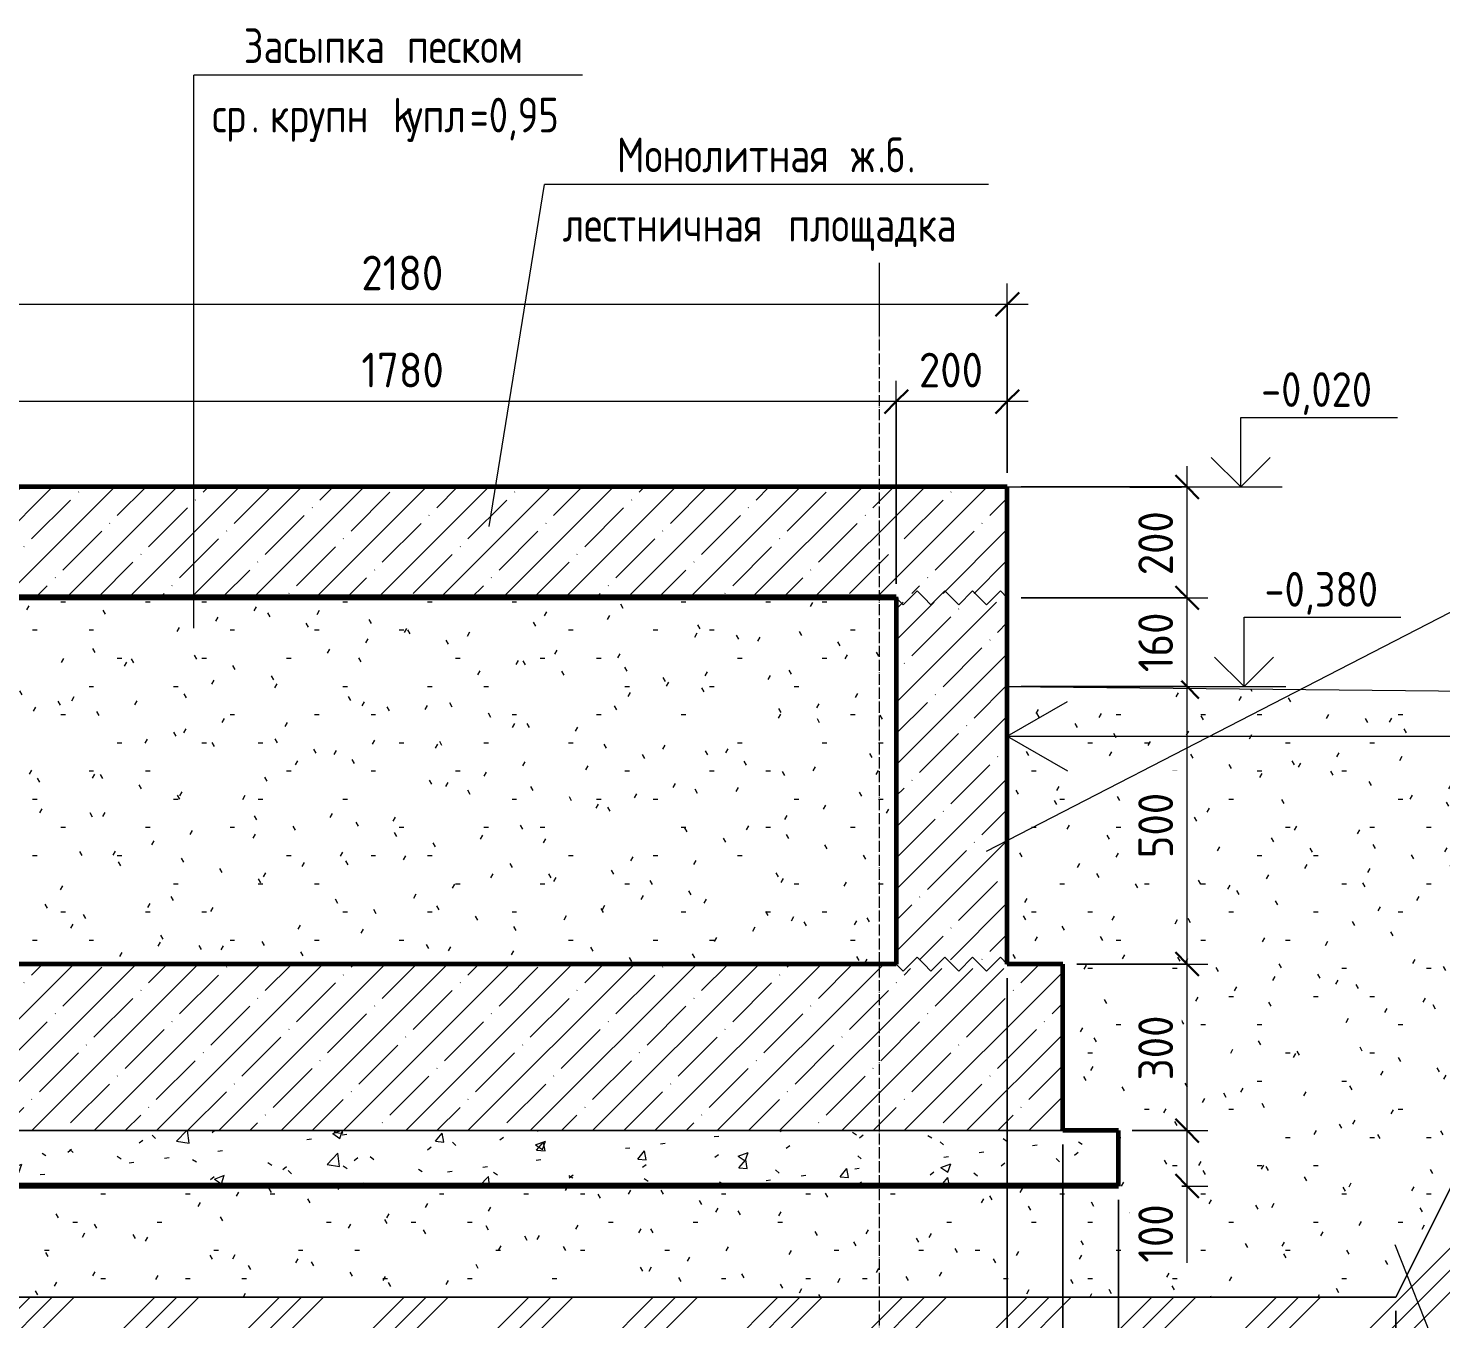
# Model space of a CAD drawing. Header units: millimetres. Extents: x -24808 to 10587, y -3433 to 75724.
# Drawn here: x 4372 to 6916, y -1519 to 806 of the extents above; entities that cross this region are included whole.
import ezdxf

# ---------------------------------------------------------------- set-up
doc = ezdxf.new("R2010")
doc.units = ezdxf.units.MM
doc.linetypes.add('01 Штриховая _4 мм_', pattern=[6, 3.5, -2.5])
doc.linetypes.add('02 Штрихпунктирная _20 мм_', pattern=[25, 20, -2.5, 0, -2.5])
for name, color, linetype, lineweight in [('AA_Dim', 7, 'Continuous', 9), ('AA_Dim-25', 7, 'Continuous', 9), ('AA_Linii', 7, 'Continuous', 9), ('AA_Oformlenie', 7, 'Continuous', 9), ('AA_Vinoska', 5, 'Continuous', 9), ('AA_Visotnaya otmetka', 7, 'Continuous', 9), ('AF_Element', 7, 'Continuous', 20), ('AF_Element_Опалубка', 7, 'Continuous', 20), ('AF_Perekritie', 7, 'Continuous', 20), ('AF_Perekritie_Гидроизоляция', 253, 'Continuous', 20), ('AF_Perekritie_Опалубка', 7, 'Continuous', 20), ('AF_Stena', 7, '01 Штриховая _4 мм_', 20), ('AF_Stena_Опалубка', 7, 'Continuous', 20), ('KR_Fundament', 7, 'Continuous', 20), ('Оси', 7, 'Continuous', 9)]:
    doc.layers.add(name, color=color, linetype=linetype, lineweight=lineweight)
doc.styles.add('GOST Common', font='GOST_Common.ttf', dxfattribs={"width": 0.85, "height": 62.5})
doc.styles.add('ISOCPEUR_2', font='isocpeur.ttf', dxfattribs={"width": 0.9, "height": 62.5})
doc.styles.add('ISOCPEUR_3', font='isocpeur.ttf', dxfattribs={"width": 0.85, "height": 62.5})
doc.dimstyles.new('01_Точн_3_знака__непрозр_', dxfattribs={"dimscale": 304.8, "dimtxt": 62.248823, "dimasz": 0.139436, "dimexe": 0.123031, "dimexo": 0.082021, "dimgap": 0.020505, "dimtad": 1, "dimdec": 3, "dimrnd": 0.001, "dimdsep": 46, "dimtxsty": 'ISOCPEUR_2', "dimblk1": 'OBLIQUE', "dimblk2": 'OBLIQUE', "dimsah": 1, "dimcen": 0.09, "dimdle": 0.123031, "dimazin": 0, "dimtfac": 1, "dimtdec": 4, "dimtix": 1, "dimtmove": 0, "dimatfit": 3, "dimfxl": 1, "dimtvp": 1, "dimtfill": 1, "dimtolj": 1, "dimtzin": 0, "dimlwd": 18, "dimlwe": 18, "dimarcsym": 2})
doc.dimstyles.new('01_Точн_3_знака__непрозр__1', dxfattribs={"dimscale": 304.8, "dimtxt": 62.248823, "dimasz": 0.139436, "dimexe": 0.123031, "dimexo": 0.082021, "dimgap": 0.020505, "dimtad": 1, "dimdec": 3, "dimrnd": 0.001, "dimdsep": 46, "dimtxsty": 'ISOCPEUR_2', "dimblk1": 'OBLIQUE', "dimblk2": 'OBLIQUE', "dimsah": 1, "dimcen": 0.09, "dimdle": 0.123031, "dimazin": 0, "dimtfac": 1, "dimtdec": 4, "dimtix": 1, "dimtmove": 1, "dimatfit": 3, "dimfxl": 1, "dimtvp": 1, "dimtfill": 1, "dimtolj": 1, "dimtzin": 0, "dimlwd": 18, "dimlwe": 18, "dimarcsym": 2})
pattern_1 = [(45, (3283.615, -1040), (-56.1266, 56.1266), []), (45, (3339.74, -1040), (-56.1266, 56.1266), [99.219, -19.844, 0.8382, -19.006])]

# ---------------------------------------------------------------- blocks, each defined once
blk = doc.blocks.new('Лестница тип 2 ед2 - Лестница тип 2 ед1-3683842-Сечение 1')
at = {"layer": 'AF_Element', "lineweight": 9}
h = blk.add_hatch(dxfattribs=at)
h.set_pattern_fill('FP_12', color=256, style=0, pattern_type=2)
h.set_pattern_definition([(0, (-75427.074, -1040), (203.2, 50.8), [8.382, -144.018, 8.382, -144.018, -812.8]), (0, (-75427.074, -1040), (203.2, 50.8), [-304.8, 8.382, -296.418, 8.382, -144.018, -355.6]), (0, (-75427.074, -1040), (203.2, 50.8), [-762, 8.382, -93.218, 8.382, -245.618]), (120, (-75350.874, -1014.6), (-145.5941, 150.5764), [8.382, -144.018, 8.382, -144.018, -812.8]), (120, (-75350.874, -1014.6), (-145.5941, 150.5764), [-304.8, 8.382, -296.418, 8.382, -144.018, -355.6]), (120, (-75350.874, -1014.6), (-145.5941, 150.5764), [-762, 8.382, -93.218, 8.382, -245.618]), (240, (-75325.474, -913), (-57.6059, -201.3764), [8.382, -144.018, 8.382, -144.018, -812.8]), (240, (-75325.474, -913), (-57.6059, -201.3764), [-304.8, 8.382, -296.418, 8.382, -144.018, -355.6]), (240, (-75325.474, -913), (-57.6059, -201.3764), [-762, 8.382, -93.218, 8.382, -245.618])])
h.paths.add_polyline_path([(-73130.8, -880), (-72775, -880), (-72775, -220), (-74555, -220), (-74555, -880)])
at = {"layer": 'AF_Element'}
for p, q in [((-72775, -220), (-74555, -220)), ((-74555, -220), (-74555, -880)), ((-72775, -880), (-72775, -220)), ((-74555, -880), (-72775, -880))]:
    blk.add_line(p, q, dxfattribs=at)
blk = doc.blocks.new('Последовательность узлов - 3мм масшт20 маскировка-904226-Сечение 1')
at = {"layer": 'AA_Oformlenie'}
for p, q in [((-72775, -220), (-72762.5, -232.5)), ((-72737.5, -207.5), (-72762.5, -232.5)), ((-72725, -220), (-72737.5, -207.5)), ((-72725, -220), (-72712.5, -232.5)), ((-72687.5, -207.5), (-72712.5, -232.5)), ((-72675, -220), (-72687.5, -207.5)), ((-72675, -220), (-72662.5, -232.5)), ((-72637.5, -207.5), (-72662.5, -232.5)), ((-72625, -220), (-72637.5, -207.5)), ((-72625, -220), (-72612.5, -232.5)), ((-72587.5, -207.5), (-72612.5, -232.5)), ((-72575, -220), (-72587.5, -207.5))]:
    blk.add_line(p, q, dxfattribs=at)
blk = doc.blocks.new('DIMBLOCK55-Сечение 1')
at = {"layer": 'AA_Dim-25', "lineweight": 18, "transparency": 16777216}
for p, q in [((5935.7, -195), (5935.7, 171.3)), ((6135.7, 5), (6135.7, 171.3)), ((6173.2, 133.8), (5935.7, 133.8)), ((5935.7, 133.8), (5935.7, -195)), ((6135.7, 133.8), (6135.7, 5))]:
    blk.add_line(p, q, dxfattribs=at)
at = {"layer": 'AA_Dim-25', "lineweight": 30, "transparency": 16777216}
for p, q in [((5935.7, 133.8), (5956.9, 155)), ((6135.7, 133.8), (6156.9, 155)), ((5935.7, 133.8), (5914.4, 112.5)), ((6135.7, 133.8), (6114.4, 112.5))]:
    blk.add_line(p, q, dxfattribs=at)
at = {"layer": 'AA_Dim-25', "color": 0, "lineweight": 18, "transparency": 16777216, "insert": (5976.4, 221.7), "char_height": 62.5, "width": 142.215, "attachment_point": 1, "line_spacing_factor": 1.149209, "style": 'ISOCPEUR_2', "bg_fill": 3, "box_fill_scale": 1.25, "bg_fill_color": 256, "bg_fill_true_color": 13158600, "bg_fill_transparency": 0}
blk.add_mtext('200', dxfattribs=at)
blk = doc.blocks.new('_Oblique')
at = {"color": 0, "linetype": 'ByBlock', "lineweight": -2}
blk.add_line((-0.5, -0.5), (0.5, 0.5), dxfattribs=at)
blk = doc.blocks.new('DIMBLOCK56-Сечение 1')
at = {"layer": 'AA_Dim-25', "lineweight": 18, "transparency": 16777216}
for p, q in [((4155.7, -195), (4155.7, 171.3)), ((5935.7, -195), (5935.7, 171.3)), ((5935.7, 133.8), (4155.7, 133.8)), ((4155.7, 133.8), (4155.7, -195)), ((5935.7, 133.8), (5935.7, -195))]:
    blk.add_line(p, q, dxfattribs=at)
at = {"layer": 'AA_Dim-25', "lineweight": 30, "transparency": 16777216}
for p, q in [((4155.7, 133.8), (4176.9, 155)), ((5935.7, 133.8), (5956.9, 155)), ((4155.7, 133.8), (4134.4, 112.5)), ((5935.7, 133.8), (5914.4, 112.5))]:
    blk.add_line(p, q, dxfattribs=at)
at = {"layer": 'AA_Dim-25', "color": 0, "lineweight": 18, "transparency": 16777216, "insert": (4972.1, 221.7), "char_height": 62.5, "width": 176.691, "attachment_point": 1, "line_spacing_factor": 1.149209, "style": 'ISOCPEUR_2', "bg_fill": 3, "box_fill_scale": 1.25, "bg_fill_color": 256, "bg_fill_true_color": 13158600, "bg_fill_transparency": 0}
blk.add_mtext('1780', dxfattribs=at)
blk = doc.blocks.new('DIMBLOCK58-Сечение 1')
at = {"layer": 'AA_Dim-25', "lineweight": 18, "transparency": 16777216}
for p, q in [((3955.7, 5), (3955.7, 346.3)), ((6135.7, 5), (6135.7, 346.3)), ((6173.2, 308.8), (3918.2, 308.8)), ((3955.7, 308.8), (3955.7, 5)), ((6135.7, 308.8), (6135.7, 5))]:
    blk.add_line(p, q, dxfattribs=at)
at = {"layer": 'AA_Dim-25', "lineweight": 30, "transparency": 16777216}
for p, q in [((3955.7, 308.8), (3934.4, 287.5)), ((3955.7, 308.8), (3976.9, 330)), ((6135.7, 308.8), (6114.4, 287.5)), ((6135.7, 308.8), (6156.9, 330))]:
    blk.add_line(p, q, dxfattribs=at)
at = {"layer": 'AA_Dim-25', "color": 0, "lineweight": 18, "transparency": 16777216, "insert": (4972.1, 396.7), "char_height": 62.5, "width": 176.691, "attachment_point": 1, "line_spacing_factor": 1.149209, "style": 'ISOCPEUR_2', "bg_fill": 3, "box_fill_scale": 1.25, "bg_fill_color": 256, "bg_fill_true_color": 13158600, "bg_fill_transparency": 0}
blk.add_mtext('2180', dxfattribs=at)
blk = doc.blocks.new('DIMBLOCK59-Сечение 1')
at = {"layer": 'AA_Dim-25', "lineweight": 18, "transparency": 16777216}
for p, q in [((6335.7, -1305), (6335.7, -1907.4)), ((6335.7, -1869.9), (6335.7, -1305)), ((6835.7, -1505), (6835.7, -1907.4)), ((6835.7, -1869.9), (6835.7, -1505)), ((6873.2, -1869.9), (6335.7, -1869.9))]:
    blk.add_line(p, q, dxfattribs=at)
at = {"layer": 'AA_Dim-25', "lineweight": 30, "transparency": 16777216}
for p, q in [((6335.7, -1869.9), (6356.9, -1848.6)), ((6835.7, -1869.9), (6856.9, -1848.6)), ((6335.7, -1869.9), (6314.4, -1891.1)), ((6835.7, -1869.9), (6814.4, -1891.1))]:
    blk.add_line(p, q, dxfattribs=at)
at = {"layer": 'AA_Dim-25', "color": 0, "lineweight": 18, "transparency": 16777216, "insert": (6526.4, -1782), "char_height": 62.5, "width": 142.215, "attachment_point": 1, "line_spacing_factor": 1.149209, "style": 'ISOCPEUR_2', "bg_fill": 3, "box_fill_scale": 1.25, "bg_fill_color": 256, "bg_fill_true_color": 13158600, "bg_fill_transparency": 0}
blk.add_mtext('500', dxfattribs=at)
blk = doc.blocks.new('DIMBLOCK60-Сечение 1')
at = {"layer": 'AA_Dim-25', "lineweight": 18, "transparency": 16777216}
for p, q in [((6235.7, -1205), (6235.7, -1907.4)), ((6235.7, -1869.9), (6235.7, -1205)), ((6335.7, -1305), (6335.7, -1907.4)), ((6335.7, -1869.9), (6335.7, -1305)), ((6335.7, -1869.9), (6235.7, -1869.9)), ((6359.8, -2001.1), (6285.7, -1869.9)), ((6492.6, -2001.1), (6359.8, -2001.1))]:
    blk.add_line(p, q, dxfattribs=at)
at = {"layer": 'AA_Dim-25', "lineweight": 30, "transparency": 16777216}
for p, q in [((6235.7, -1869.9), (6256.9, -1848.6)), ((6335.7, -1869.9), (6356.9, -1848.6)), ((6235.7, -1869.9), (6214.4, -1891.1)), ((6335.7, -1869.9), (6314.4, -1891.1))]:
    blk.add_line(p, q, dxfattribs=at)
at = {"layer": 'AA_Dim-25', "color": 0, "lineweight": 18, "transparency": 16777216, "insert": (6384.8, -1913.2), "char_height": 62.5, "width": 129.286, "attachment_point": 1, "line_spacing_factor": 1.149209, "style": 'ISOCPEUR_2', "bg_fill": 3, "box_fill_scale": 1.25, "bg_fill_color": 256, "bg_fill_true_color": 13158600, "bg_fill_transparency": 0}
blk.add_mtext('100', dxfattribs=at)
blk = doc.blocks.new('DIMBLOCK61-Сечение 1')
at = {"layer": 'AA_Dim-25', "lineweight": 18, "transparency": 16777216}
for p, q in [((6135.7, -905), (6135.7, -1907.4)), ((6135.7, -1869.9), (6135.7, -905)), ((6235.7, -1205), (6235.7, -1907.4)), ((6235.7, -1869.9), (6235.7, -1205)), ((6111.5, -2001.1), (6185.7, -1869.9)), ((6235.7, -1869.9), (6135.7, -1869.9)), ((5978.8, -2001.1), (6111.5, -2001.1))]:
    blk.add_line(p, q, dxfattribs=at)
at = {"layer": 'AA_Dim-25', "lineweight": 30, "transparency": 16777216}
for p, q in [((6135.7, -1869.9), (6156.9, -1848.6)), ((6235.7, -1869.9), (6256.9, -1848.6)), ((6135.7, -1869.9), (6114.4, -1891.1)), ((6235.7, -1869.9), (6214.4, -1891.1))]:
    blk.add_line(p, q, dxfattribs=at)
at = {"layer": 'AA_Dim-25', "color": 0, "lineweight": 18, "transparency": 16777216, "insert": (5978.8, -1913.2), "char_height": 62.5, "width": 129.286, "attachment_point": 1, "line_spacing_factor": 1.149209, "style": 'ISOCPEUR_2', "bg_fill": 3, "box_fill_scale": 1.25, "bg_fill_color": 256, "bg_fill_true_color": 13158600, "bg_fill_transparency": 0}
blk.add_mtext('100', dxfattribs=at)
blk = doc.blocks.new('DIMBLOCK62-Сечение 1')
at = {"layer": 'AA_Dim-25', "lineweight": 18, "transparency": 16777216}
for p, q in [((6135.7, -905), (6135.7, -1907.4)), ((6135.7, -1869.9), (6135.7, -905)), ((5905.7, -1874.9), (5905.7, -1832.4)), ((6135.7, -1869.9), (5905.7, -1869.9)), ((5905.7, -1869.9), (5905.7, -1874.9))]:
    blk.add_line(p, q, dxfattribs=at)
at = {"layer": 'AA_Dim-25', "lineweight": 30, "transparency": 16777216}
for p, q in [((5905.7, -1869.9), (5926.9, -1848.6)), ((6135.7, -1869.9), (6156.9, -1848.6)), ((5905.7, -1869.9), (5884.4, -1891.1)), ((6135.7, -1869.9), (6114.4, -1891.1))]:
    blk.add_line(p, q, dxfattribs=at)
at = {"layer": 'AA_Dim-25', "color": 0, "lineweight": 18, "transparency": 16777216, "insert": (5961.4, -1782), "char_height": 62.5, "width": 142.215, "attachment_point": 1, "line_spacing_factor": 1.149209, "style": 'ISOCPEUR_2', "bg_fill": 3, "box_fill_scale": 1.25, "bg_fill_color": 256, "bg_fill_true_color": 13158600, "bg_fill_transparency": 0}
blk.add_mtext('230', dxfattribs=at)
blk = doc.blocks.new('DIMBLOCK63-Сечение 1')
at = {"layer": 'AA_Dim-25', "lineweight": 18, "transparency": 16777216}
for p, q in [((3955.7, -1305), (3955.7, -1907.4)), ((3955.7, -1869.9), (3955.7, -1305)), ((5905.7, -1874.9), (5905.7, -1832.4)), ((5905.7, -1869.9), (3955.7, -1869.9)), ((5905.7, -1869.9), (5905.7, -1874.9))]:
    blk.add_line(p, q, dxfattribs=at)
at = {"layer": 'AA_Dim-25', "lineweight": 30, "transparency": 16777216}
for p, q in [((3955.7, -1869.9), (3976.9, -1848.6)), ((5905.7, -1869.9), (5926.9, -1848.6)), ((3955.7, -1869.9), (3934.4, -1891.1)), ((5905.7, -1869.9), (5884.4, -1891.1))]:
    blk.add_line(p, q, dxfattribs=at)
at = {"layer": 'AA_Dim-25', "color": 0, "lineweight": 18, "transparency": 16777216, "insert": (4857.1, -1782), "char_height": 62.5, "width": 176.691, "attachment_point": 1, "line_spacing_factor": 1.149209, "style": 'ISOCPEUR_2', "bg_fill": 3, "box_fill_scale": 1.25, "bg_fill_color": 256, "bg_fill_true_color": 13158600, "bg_fill_transparency": 0}
blk.add_mtext('1950', dxfattribs=at)
blk = doc.blocks.new('DIMBLOCK65-Сечение 1')
at = {"layer": 'AA_Dim-25', "lineweight": 30, "transparency": 16777216}
for p, q in [((6459.6, -1180), (6438.4, -1158.7)), ((6459.6, -1180), (6480.9, -1201.2)), ((6459.6, -1280), (6438.4, -1258.7)), ((6459.6, -1280), (6480.9, -1301.2))]:
    blk.add_line(p, q, dxfattribs=at)
at = {"layer": 'AA_Dim-25', "lineweight": 18, "transparency": 16777216}
for p, q in [((6360.7, -1180), (6497.1, -1180)), ((6459.6, -1180), (6360.7, -1180)), ((6459.6, -1317.5), (6459.6, -1180)), ((6459.6, -1285.3), (6459.6, -1230)), ((6360.7, -1280), (6497.1, -1280)), ((6459.6, -1280), (6360.7, -1280)), ((6459.6, -1418), (6459.6, -1285.3))]:
    blk.add_line(p, q, dxfattribs=at)
at = {"layer": 'AA_Dim-25', "color": 0, "lineweight": 18, "transparency": 16777216, "insert": (6371.7, -1418), "char_height": 62.5, "width": 129.286, "attachment_point": 1, "rotation": 90, "line_spacing_factor": 1.149209, "style": 'ISOCPEUR_2', "bg_fill": 3, "box_fill_scale": 1.25, "bg_fill_color": 256, "bg_fill_true_color": 13158600, "bg_fill_transparency": 0}
blk.add_mtext('100', dxfattribs=at)
blk = doc.blocks.new('DIMBLOCK66-Сечение 1')
at = {"layer": 'AA_Dim-25', "lineweight": 30, "transparency": 16777216}
for p, q in [((6459.6, -880), (6438.4, -858.7)), ((6459.6, -880), (6480.9, -901.2)), ((6459.6, -1180), (6438.4, -1158.7)), ((6459.6, -1180), (6480.9, -1201.2))]:
    blk.add_line(p, q, dxfattribs=at)
at = {"layer": 'AA_Dim-25', "lineweight": 18, "transparency": 16777216}
for p, q in [((6260.7, -880), (6497.1, -880)), ((6459.6, -880), (6260.7, -880)), ((6459.6, -1180), (6459.6, -880)), ((6360.7, -1180), (6497.1, -1180)), ((6459.6, -1180), (6360.7, -1180))]:
    blk.add_line(p, q, dxfattribs=at)
at = {"layer": 'AA_Dim-25', "color": 0, "lineweight": 18, "transparency": 16777216, "insert": (6371.7, -1089.3), "char_height": 62.5, "width": 142.215, "attachment_point": 1, "rotation": 90, "line_spacing_factor": 1.149209, "style": 'ISOCPEUR_2', "bg_fill": 3, "box_fill_scale": 1.25, "bg_fill_color": 256, "bg_fill_true_color": 13158600, "bg_fill_transparency": 0}
blk.add_mtext('300', dxfattribs=at)
blk = doc.blocks.new('DIMBLOCK67-Сечение 1')
at = {"layer": 'AA_Dim-25', "lineweight": 18, "transparency": 16777216}
for p, q in [((6160.7, -380), (6497.1, -380)), ((6459.6, -380), (6160.7, -380)), ((6459.6, -880), (6459.6, -380)), ((6260.7, -880), (6497.1, -880)), ((6459.6, -880), (6260.7, -880))]:
    blk.add_line(p, q, dxfattribs=at)
at = {"layer": 'AA_Dim-25', "lineweight": 30, "transparency": 16777216}
for p, q in [((6459.6, -380), (6438.4, -358.8)), ((6459.6, -380), (6480.9, -401.3)), ((6459.6, -880), (6438.4, -858.7)), ((6459.6, -880), (6480.9, -901.2))]:
    blk.add_line(p, q, dxfattribs=at)
at = {"layer": 'AA_Dim-25', "color": 0, "lineweight": 18, "transparency": 16777216, "insert": (6371.7, -689.3), "char_height": 62.5, "width": 142.215, "attachment_point": 1, "rotation": 90, "line_spacing_factor": 1.149209, "style": 'ISOCPEUR_2', "bg_fill": 3, "box_fill_scale": 1.25, "bg_fill_color": 256, "bg_fill_true_color": 13158600, "bg_fill_transparency": 0}
blk.add_mtext('500', dxfattribs=at)
blk = doc.blocks.new('DIMBLOCK68-Сечение 1')
at = {"layer": 'AA_Dim-25', "lineweight": 30, "transparency": 16777216}
for p, q in [((6459.6, -220), (6438.4, -198.7)), ((6459.6, -220), (6480.9, -241.2)), ((6459.6, -380), (6438.4, -358.8)), ((6459.6, -380), (6480.9, -401.3))]:
    blk.add_line(p, q, dxfattribs=at)
at = {"layer": 'AA_Dim-25', "lineweight": 18, "transparency": 16777216}
for p, q in [((6160.7, -220), (6497.1, -220)), ((6459.6, -220), (6160.7, -220)), ((6459.6, -380), (6459.6, -220)), ((6160.7, -380), (6497.1, -380)), ((6459.6, -380), (6160.7, -380))]:
    blk.add_line(p, q, dxfattribs=at)
at = {"layer": 'AA_Dim-25', "color": 0, "lineweight": 18, "transparency": 16777216, "insert": (6371.7, -353.9), "char_height": 62.5, "width": 129.286, "attachment_point": 1, "rotation": 90, "line_spacing_factor": 1.149209, "style": 'ISOCPEUR_2', "bg_fill": 3, "box_fill_scale": 1.25, "bg_fill_color": 256, "bg_fill_true_color": 13158600, "bg_fill_transparency": 0}
blk.add_mtext('160', dxfattribs=at)
blk = doc.blocks.new('DIMBLOCK69-Сечение 1')
at = {"layer": 'AA_Dim-25', "lineweight": 30, "transparency": 16777216}
for p, q in [((6459.6, -20), (6438.4, 1.2)), ((6459.6, -20), (6480.9, -41.3)), ((6459.6, -220), (6438.4, -198.7)), ((6459.6, -220), (6480.9, -241.2))]:
    blk.add_line(p, q, dxfattribs=at)
at = {"layer": 'AA_Dim-25', "lineweight": 18, "transparency": 16777216}
for p, q in [((6459.6, -220), (6459.6, 17.5)), ((6160.7, -20), (6497.1, -20)), ((6459.6, -20), (6160.7, -20)), ((6160.7, -220), (6497.1, -220)), ((6459.6, -220), (6160.7, -220))]:
    blk.add_line(p, q, dxfattribs=at)
at = {"layer": 'AA_Dim-25', "color": 0, "lineweight": 18, "transparency": 16777216, "insert": (6371.7, -179.3), "char_height": 62.5, "width": 142.215, "attachment_point": 1, "rotation": 90, "line_spacing_factor": 1.149209, "style": 'ISOCPEUR_2', "bg_fill": 3, "box_fill_scale": 1.25, "bg_fill_color": 256, "bg_fill_true_color": 13158600, "bg_fill_transparency": 0}
blk.add_mtext('200', dxfattribs=at)
blk = doc.blocks.new('010_Текст с выноской - Текст 2 строки-3854857-Сечение 1')
at = {"layer": 'AA_Vinoska'}
blk.add_line((-70883.7, -1875.5), (-71683.7, -1875.5), dxfattribs=at)
blk = doc.blocks.new('010_Текст с выноской - Текст 2 строки-3791610-Сечение 1')
at = {"layer": 'AA_Vinoska'}
blk.add_line((-73340.2, 721.7), (-74040.2, 721.7), dxfattribs=at)
blk = doc.blocks.new('010_Флажок - Бок Стена вход-3883431-Сечение 1')
at = {"layer": 'AA_Vinoska'}
for q in [(-72466.7, -406.7), (-72466.7, -531.7), (-70950, -469.2)]:
    blk.add_line((-72575, -469.2), q, dxfattribs=at)
blk = doc.blocks.new('Высотные отметки - Стрелка вверх-400292-Сечение 1')
at = {"layer": 'AA_Vinoska'}
for p, q in [((-72154.6, 105), (-71872.1, 105)), ((-72154.6, -20), (-72154.6, 105)), ((-72154.6, -20), (-72207.6, 33)), ((-72154.6, -20), (-72101.5, 33)), ((-72229.6, -20), (-72079.6, -20))]:
    blk.add_line(p, q, dxfattribs=at)
blk = doc.blocks.new('DIMBLOCK70-Сечение 1')
at = {"layer": 'AA_Dim-25', "lineweight": 18, "transparency": 16777216}
for p, q in [((3955.7, -1305), (3955.7, -2082.4)), ((3955.7, -2044.9), (3955.7, -1305)), ((6335.7, -1305), (6335.7, -2082.4)), ((6335.7, -2044.9), (6335.7, -1305)), ((3918.2, -2044.9), (6373.2, -2044.9))]:
    blk.add_line(p, q, dxfattribs=at)
at = {"layer": 'AA_Dim-25', "lineweight": 30, "transparency": 16777216}
for p, q in [((3955.7, -2044.9), (3976.9, -2023.6)), ((6335.7, -2044.9), (6356.9, -2023.6)), ((3955.7, -2044.9), (3934.4, -2066.1)), ((6335.7, -2044.9), (6314.4, -2066.1))]:
    blk.add_line(p, q, dxfattribs=at)
at = {"layer": 'AA_Dim-25', "color": 0, "lineweight": 18, "transparency": 16777216, "insert": (5066.7, -1957), "char_height": 62.5, "width": 189.619, "attachment_point": 1, "line_spacing_factor": 1.149209, "style": 'ISOCPEUR_2', "bg_fill": 3, "box_fill_scale": 1.25, "bg_fill_color": 256, "bg_fill_true_color": 13158600, "bg_fill_transparency": 0}
blk.add_mtext('2380', dxfattribs=at)

msp = doc.modelspace()

# ---------------------------------------------------------------- hatches: boundary and pattern name
at = {"layer": 'AA_Oformlenie'}
h = msp.add_hatch(dxfattribs=at)
h.set_pattern_fill('FP_12', color=10, style=0, pattern_type=2)
h.set_pattern_definition([(0, (3283.615, -1040), (203.2, 50.8), [8.382, -144.018, 8.382, -144.018, -812.8]), (0, (3283.615, -1040), (203.2, 50.8), [-304.8, 8.382, -296.418, 8.382, -144.018, -355.6]), (0, (3283.615, -1040), (203.2, 50.8), [-762, 8.382, -93.218, 8.382, -245.618]), (120, (3359.815, -1014.6), (-145.5941, 150.57636), [8.382, -144.018, 8.382, -144.018, -812.8]), (120, (3359.815, -1014.6), (-145.5941, 150.57636), [-304.8, 8.382, -296.418, 8.382, -144.018, -355.6]), (120, (3359.815, -1014.6), (-145.5941, 150.57636), [-762, 8.382, -93.218, 8.382, -245.618]), (240, (3385.215, -913), (-57.6059, -201.37636), [8.382, -144.018, 8.382, -144.018, -812.8]), (240, (3385.215, -913), (-57.6059, -201.37636), [-304.8, 8.382, -296.418, 8.382, -144.018, -355.6]), (240, (3385.215, -913), (-57.6059, -201.37636), [-762, 8.382, -93.218, 8.382, -245.618])])
h.paths.add_polyline_path([(6634.4515, -1480), (6835.6891, -1480), (7379.4702, -392.4378), (6135.6891, -380), (6135.6891, -880), (6235.6891, -880), (6235.6891, -1180), (6335.6891, -1180), (6335.6891, -1280), (3935.6887, -1280), (3935.6887, -1480), (5579.8674, -1480)])
h = msp.add_hatch(dxfattribs=at)
h.set_pattern_fill('FP_15', color=10, style=0, pattern_type=2)
h.set_pattern_definition([(45, (3283.62, -1040), (-112.253, 112.253), []), (45, (3323.3, -1040), (0, 224.5064), []), (45, (3243.93, -1040), (0, 224.5064), [])])
h.paths.add_polyline_path([(7689.0357, -1760.9816), (7689.0357, -1745.3211), (7675.0764, -1745.3211), (7675.0764, -1760.9816)])
h.paths.add_polyline_path([(6634.4515, -1695.3211), (7625.0764, -1695.3211), (7625.0764, -1073.2618), (7605.45, -1073.2618), (7605.45, -1045.1075), (7625.0764, -1045.1075), (7581.7751, -1031.3575), (7625.0764, -1017.6075), (7625.0764, -394.8939), (7379.4702, -392.4378), (6835.6891, -1480), (3935.6887, -1480), (3935.6887, -1695.3211), (5627.8828, -1695.3211), (5641.6328, -1652.0199), (5655.3828, -1695.3211), (5655.3828, -1675.6948), (5683.5371, -1675.6948), (5683.5371, -1695.3211)])
at = {"layer": 'AF_Perekritie', "lineweight": 9}
h = msp.add_hatch(dxfattribs=at)
h.set_pattern_fill('FP_11', color=256, style=0, pattern_type=2)
h.set_pattern_definition(pattern_1)
h.paths.add_polyline_path([(5579.8674, -220), (5935.6891, -220), (5935.6891, -212), (6135.6891, -212), (6135.6891, -20), (3955.6891, -20), (3955.6891, -212), (4155.6891, -212), (4155.6891, -220)])
h = msp.add_hatch(dxfattribs=at)
h.set_pattern_fill('FP_11', color=256, style=0, pattern_type=2)
h.set_pattern_definition(pattern_1)
h.paths.add_polyline_path([(5579.8674, -1180), (6235.6891, -1180), (6235.6891, -880), (6135.6891, -880), (6135.6891, -888), (5935.6891, -888), (5935.6891, -880), (4155.6891, -880), (4155.6891, -888), (3955.6891, -888), (3955.6891, -1180)])
h = msp.add_hatch(dxfattribs=at)
h.set_pattern_fill('FP_13', color=256, style=0, pattern_type=2)
h.set_pattern_definition([(50, (3283.62, -1040), (182.185, -15.939), [19.05, -209.55]), (355, (3283.62, -1040), (-35.242, 191.057), [15.24, -167.64]), (100.451, (3298.8, -1041.33), (146.943, 175.117), [16.19, -178.09]), (46.184, (3283.62, -989.2), (271.079, -42.043), [28.575, -314.325]), (96.636, (3306.2, -992.7), (237.403, 247.427), [24.285, -267.135]), (351.184, (3283.62, -989.2), (237.405, 247.425), [22.86, -251.46]), (21, (3309.02, -1001.9), (151.615, -102.2655), [19.05, -209.55]), (326, (3309.02, -1001.9), (61.802, 184.188), [15.24, -167.64]), (71.451, (3321.65, -1010.42), (213.417, 81.921), [16.19, -178.09]), (37.5, (3283.615, -1040), (3.0883, 84.5551), [8.382, -157.226, 8.382, -161.798, -168.275]), (37.5, (3283.615, -1040), (3.0883, 84.5551), [-335.788, 8.382, -159.893]), (7.5, (3283.615, -1040), (66.8194, 100.1807), [8.382, -88.646, 8.382, -153.416, -64.135]), (7.5, (3283.615, -1040), (66.8194, 100.1807), [-258.826, 8.382, -55.753]), (327.5, (3226.97, -1040), (135.5905, -5.7289), [8.382, -55.118, 8.382, -189.738, -262.89]), (327.5, (3226.97, -1040), (135.5905, -5.7289), [-261.62, 8.382, -254.508]), (317.5, (3201.57, -1040), (148.129, 25.4268), [8.382, -74.168, 8.382, -123.19, -186.69]), (317.5, (3201.57, -1040), (148.129, 25.4268), [-214.122, 8.382, -178.308])])
h.paths.add_polyline_path([(6335.6891, -1280), (6335.6891, -1180), (3955.6887, -1180), (3955.6887, -1280), (6235.6891, -1280)])
at = {"layer": 'AF_Stena', "linetype": 'Continuous', "lineweight": 9}
h = msp.add_hatch(dxfattribs=at)
h.set_pattern_fill('FP_11', color=256, style=0, pattern_type=2)
h.set_pattern_definition(pattern_1)
h.paths.add_polyline_path([(5935.6891, -872), (6135.6891, -872), (6135.6891, -228), (5935.6891, -228), (5935.6891, -380)])

# ---------------------------------------------------------------- linework, layer by layer
at = {"layer": 'AA_Linii'}
for p, q in [((6135.6891, -880), (6135.6891, -380)), ((6135.6891, -380), (7379.4702, -392.4378)), ((7379.4702, -392.4378), (6835.6891, -1480)), ((6835.6891, -1480), (7379.4702, -392.4378)), ((6235.6891, -880), (6135.6891, -880)), ((6235.6891, -1180), (6235.6891, -880)), ((6335.6891, -1180), (6235.6891, -1180)), ((6335.6891, -1280), (6335.6891, -1180)), ((3935.6887, -1280), (6335.6891, -1280)), ((6835.6891, -1480), (3935.6887, -1480)), ((3935.6887, -1480), (6835.6891, -1480))]:
    msp.add_line(p, q, dxfattribs=at)
at = {"layer": 'AF_Perekritie_Гидроизоляция', "lineweight": 60}
for p, q in [((5935.6891, -218), (4155.6891, -218)), ((4155.6891, -220), (5935.6891, -220)), ((5935.6891, -220), (5935.6891, -218)), ((6335.6891, -1278), (3955.6887, -1278)), ((3955.6887, -1280), (6335.6891, -1280)), ((6335.6891, -1280), (6335.6891, -1278))]:
    msp.add_line(p, q, dxfattribs=at)
at = {"layer": 'AF_Perekritie_Гидроизоляция', "lineweight": 9}
for p, q in [((5935.6891, -219), (4155.6891, -219)), ((6335.6891, -1279), (3955.6887, -1279))]:
    msp.add_line(p, q, dxfattribs=at)
at = {"layer": 'AF_Perekritie_Опалубка', "lineweight": 60}
for p, q in [((6135.6891, -20), (3955.6891, -20)), ((6135.6891, -220), (6135.6891, -20)), ((4155.6891, -220), (5935.6891, -220))]:
    msp.add_line(p, q, dxfattribs=at)
at = {"layer": 'AF_Perekritie_Опалубка', "lineweight": 9}
for p, q in [((6235.6891, -1180), (3955.6887, -1180)), ((3955.6891, -1180), (6235.6891, -1180))]:
    msp.add_line(p, q, dxfattribs=at)
at = {"layer": 'AF_Stena_Опалубка', "lineweight": 60}
for p, q in [((5935.6891, -220), (5935.6891, -880)), ((6135.6891, -880), (6135.6891, -220))]:
    msp.add_line(p, q, dxfattribs=at)
at = {"layer": 'KR_Fundament', "lineweight": 60}
for p, q in [((5935.6891, -880), (4155.6891, -880)), ((6235.6891, -880), (6135.6891, -880)), ((6235.6891, -1180), (6235.6891, -880)), ((6335.6891, -1180), (6235.6891, -1180)), ((6335.6891, -1280), (6335.6891, -1180)), ((3955.6887, -1280), (6335.6891, -1280))]:
    msp.add_line(p, q, dxfattribs=at)

# ---------------------------------------------------------------- block references
at = {"layer": 'AA_Oformlenie'}
for p in [(78710.6891, 0), (78710.6891, -660)]:
    msp.add_blockref('Последовательность узлов - 3мм масшт20 маскировка-904226-Сечение 1', p, dxfattribs=at)
at = {"layer": 'AA_Vinoska'}
for name, p in [('010_Текст с выноской - Текст 2 строки-3791610-Сечение 1', (78710.6891, 0)), ('010_Текст с выноской - Текст 2 строки-3854857-Сечение 1', (76985.5519, 2400.2664))]:
    msp.add_blockref(name, p, dxfattribs=at)
at = {"layer": 'AF_Element_Опалубка'}
msp.add_blockref('Лестница тип 2 ед2 - Лестница тип 2 ед1-3683842-Сечение 1', (78710.6891, 0), dxfattribs=at)

# ---------------------------------------------------------------- texts
at = {"layer": 'AA_Vinoska', "char_height": 62.5, "attachment_point": 1, "style": 'GOST Common'}
for s, insert, width in [('Засыпка', (4760.2164, 806.2267), 333.902844), ('\\fGOST Common|b0|i0|c204|p34|;\\W.85; ', (5035.7138, 806.2267), 22.146617), ('песком', (5053.9866, 806.2267), 274.277336), ('ср', (4703.2664, 681.2267), 85.179297), ('крупн', (4807.2807, 681.2267), 229.984102), (' k', (4997.0366, 681.2267), 68.143438), ('упл', (5053.2606, 681.2267), 137.990461), ('=0,95', (5167.1141, 681.2267), 206.133898), ('. ', (4773.5464, 681.2267), 40.886062), ('Монолитная', (5432.3844, 609.3732), 488.929164), ('\\fGOST Common|b0|i0|c204|p34|;\\W.85; ', (5835.7913, 609.3732), 22.146617), ('\\fGOST Common|b0|i0|c204|p34|;\\W.85;ж', (5854.0641, 609.3732), 57.921922), ('\\fGOST Common|b0|i0|c204|p34|;\\W.85;б', (5917.3161, 609.3732), 45.99682), ('\\fGOST Common|b0|i0|c204|p34|;\\W.85;.', (5901.8545, 609.3732), 18.739445), ('\\fGOST Common|b0|i0|c204|p34|;\\W.85;.', (5955.2673, 609.3732), 18.739445), ('\\fGOST Common|b0|i0|c204|p34|;\\W.85; ', (5722.5798, 484.3732), 22.146617)]:
    msp.add_mtext(s, dxfattribs=dict(at, insert=insert, width=width))
at = {"layer": 'AA_Visotnaya otmetka', "char_height": 62.5, "width": 242.007515, "attachment_point": 1, "line_spacing_factor": 1.149209, "style": 'ISOCPEUR_3'}
for s, insert in [('-0,020', (6592.7945, 186.6535)), ('-0,380', (6598.8689, -173.3465))]:
    msp.add_mtext(s, dxfattribs=dict(at, insert=insert))

# ---------------------------------------------------------------- next in the draw order: dimensions: what is measured, and where the dimension line sits
at = {"layer": 'AA_Dim', "lineweight": 18}
for base, p1, p2, override, picture, middle in [((5935.6891, 133.776), (6135.6891, -20), (5935.6891, -220), {"dimpost": '<>', "dimfxl": 282.842712}, 'DIMBLOCK55-Сечение 1', (6035.6891, 171.276)), ((6335.6891, -1869.8765), (6835.6891, -1480), (6335.6891, -1280), {"dimpost": '<>', "dimfxl": 538.516481}, 'DIMBLOCK59-Сечение 1', (6585.6891, -1832.3765))]:
    dim = msp.add_linear_dim(base=base, p1=p1, p2=p2, dimstyle='01_Точн_3_знака__непрозр_', override=override, dxfattribs=at)
    dim.commit()
    dim.dimension.update_dxf_attribs({"geometry": picture, "text_midpoint": middle})

# ---------------------------------------------------------------- next in the draw order: linework, layer by layer
at = {"layer": 'AA_Vinoska'}
msp.add_line((6833.8749, -1384.9081), (7026.9788, -1875.4509), dxfattribs=at)

# ---------------------------------------------------------------- next in the draw order: dimensions: what is measured, and where the dimension line sits
at = {"layer": 'AA_Dim', "lineweight": 18}
dim = msp.add_linear_dim(base=(4155.6891, 133.776), p1=(5935.6891, -220), p2=(4155.6891, -220), dimstyle='01_Точн_3_знака__непрозр_', override={"dimpost": '<>', "dimfxl": 1780}, dxfattribs=at)
dim.commit()
dim.dimension.update_dxf_attribs({"geometry": 'DIMBLOCK56-Сечение 1', "text_midpoint": (5045.6891, 171.276)})
dim = msp.add_linear_dim(base=(6235.6891, -1869.8765), p1=(6335.6891, -1280), p2=(6235.6891, -1180), dimstyle='01_Точн_3_знака__непрозр__1', override={"dimpost": '<>', "dimfxl": 141.421356}, dxfattribs=at)
dim.commit()
dim.dimension.update_dxf_attribs({"geometry": 'DIMBLOCK60-Сечение 1', "text_midpoint": (6449.4776, -1954.8897), "dimtype": 160})

# ---------------------------------------------------------------- next in the draw order: dimensions: what is measured, and where the dimension line sits
dim = msp.add_linear_dim(base=(3955.6891, 308.776), p1=(6135.6891, -20), p2=(3955.6891, -20), dimstyle='01_Точн_3_знака__непрозр_', override={"dimpost": '<>', "dimfxl": 2180}, dxfattribs=at)
dim.commit()
dim.dimension.update_dxf_attribs({"geometry": 'DIMBLOCK58-Сечение 1', "text_midpoint": (5045.6891, 346.276)})
dim = msp.add_linear_dim(base=(6135.6891, -1869.8765), p1=(6235.6891, -1180), p2=(6135.6891, -880), dimstyle='01_Точн_3_знака__непрозр__1', override={"dimpost": '<>', "dimfxl": 316.227766}, dxfattribs=at)
dim.commit()
dim.dimension.update_dxf_attribs({"geometry": 'DIMBLOCK61-Сечение 1', "text_midpoint": (6043.4483, -1954.8897), "dimtype": 160})
dim = msp.add_linear_dim(base=(6459.6194, -1180), p1=(6335.6891, -1280), p2=(6335.6891, -1180), angle=90, dimstyle='01_Точн_3_знака__непрозр__1', override={"dimpost": '<>', "dimfxl": 100}, dxfattribs=at)
dim.commit()
dim.dimension.update_dxf_attribs({"geometry": 'DIMBLOCK65-Сечение 1', "text_midpoint": (6413.3826, -1353.3842), "dimtype": 160, "text_rotation": 90})

# ---------------------------------------------------------------- next in the draw order: linework, layer by layer
at = {"layer": 'AA_Vinoska'}
for p, q in [((4670.536, -274.605), (4670.536, 721.6691)), ((5202.1703, -91.1263), (5301.8415, 524.8156))]:
    msp.add_line(p, q, dxfattribs=at)
at = {"layer": 'Оси'}
msp.add_line((5905.6891, 258.9494), (5905.6891, 383.9494), dxfattribs=at)

# ---------------------------------------------------------------- next in the draw order: texts
at = {"layer": 'AA_Vinoska', "char_height": 62.5, "attachment_point": 1, "style": 'GOST Common'}
for s, insert, width in [('лестничная', (5334.6344, 484.3732), 470.189719), ('площадка', (5740.8525, 484.3732), 396.935523)]:
    msp.add_mtext(s, dxfattribs=dict(at, insert=insert, width=width))

# ---------------------------------------------------------------- next in the draw order: dimensions: what is measured, and where the dimension line sits
at = {"layer": 'AA_Dim', "lineweight": 18}
dim = msp.add_linear_dim(base=(6459.6194, -880), p1=(6335.6891, -1180), p2=(6235.6891, -880), angle=90, dimstyle='01_Точн_3_знака__непрозр_', override={"dimpost": '<>', "dimfxl": 316.227766}, dxfattribs=at)
dim.commit()
dim.dimension.update_dxf_attribs({"geometry": 'DIMBLOCK66-Сечение 1', "text_midpoint": (6422.1194, -1030)})
dim = msp.add_linear_dim(base=(5905.6891, -1869.8765), p1=(6135.6891, -880), p2=(5905.6891, -1899.9285), dimstyle='01_Точн_3_знака__непрозр_', override={"dimpost": '<>', "dimfxl": 1045.540155}, dxfattribs=at)
dim.commit()
dim.dimension.update_dxf_attribs({"geometry": 'DIMBLOCK62-Сечение 1', "text_midpoint": (6020.6891, -1832.3765)})

# ---------------------------------------------------------------- next in the draw order: dimensions: what is measured, and where the dimension line sits
dim = msp.add_linear_dim(base=(6459.6194, -380), p1=(6235.6891, -880), p2=(6135.6891, -380), angle=90, dimstyle='01_Точн_3_знака__непрозр_', override={"dimpost": '<>', "dimfxl": 509.901951}, dxfattribs=at)
dim.commit()
dim.dimension.update_dxf_attribs({"geometry": 'DIMBLOCK67-Сечение 1', "text_midpoint": (6422.1194, -630)})
dim = msp.add_linear_dim(base=(3955.6887, -1869.8765), p1=(5905.6891, -1899.9285), p2=(3955.6887, -1280), dimstyle='01_Точн_3_знака__непрозр_', override={"dimpost": '<>', "dimfxl": 2046.170319}, dxfattribs=at)
dim.commit()
dim.dimension.update_dxf_attribs({"geometry": 'DIMBLOCK63-Сечение 1', "text_midpoint": (4930.6889, -1832.3765)})

# ---------------------------------------------------------------- next in the draw order: linework, layer by layer
at = {"layer": 'Оси', "linetype": '02 Штрихпунктирная _20 мм_'}
msp.add_line((5905.6891, -2008.1957), (5905.6891, 258.9494), dxfattribs=at)

# ---------------------------------------------------------------- next in the draw order: dimensions: what is measured, and where the dimension line sits
at = {"layer": 'AA_Dim', "lineweight": 18}
dim = msp.add_linear_dim(base=(6459.6194, -220), p1=(6135.6891, -380), p2=(6135.6891, -220), angle=90, dimstyle='01_Точн_3_знака__непрозр_', override={"dimpost": '<>', "dimfxl": 160}, dxfattribs=at)
dim.commit()
dim.dimension.update_dxf_attribs({"geometry": 'DIMBLOCK68-Сечение 1', "text_midpoint": (6422.1194, -300)})

# ---------------------------------------------------------------- next in the draw order: linework, layer by layer
at = {"layer": 'AA_Visotnaya otmetka'}
for p, q in [((6135.6891, -380), (6461.1479, -380)), ((6461.1479, -380), (6562.2054, -380))]:
    msp.add_line(p, q, dxfattribs=at)

# ---------------------------------------------------------------- next in the draw order: block references
at = {"layer": 'AA_Vinoska'}
msp.add_blockref('010_Флажок - Бок Стена вход-3883431-Сечение 1', (78710.6891, 0), dxfattribs=at)
at = {"layer": 'AA_Visotnaya otmetka'}
msp.add_blockref('Высотные отметки - Стрелка вверх-400292-Сечение 1', (78716.7635, -360), dxfattribs=at)

# ---------------------------------------------------------------- next in the draw order: dimensions: what is measured, and where the dimension line sits
at = {"layer": 'AA_Dim', "lineweight": 18}
dim = msp.add_linear_dim(base=(6459.6194, -20), p1=(6135.6891, -220), p2=(6135.6891, -20), angle=90, dimstyle='01_Точн_3_знака__непрозр_', override={"dimpost": '<>', "dimfxl": 200}, dxfattribs=at)
dim.commit()
dim.dimension.update_dxf_attribs({"geometry": 'DIMBLOCK69-Сечение 1', "text_midpoint": (6422.1194, -120)})
dim = msp.add_linear_dim(base=(6335.6891, -2044.8765), p1=(3955.6887, -1280), p2=(6335.6891, -1280), dimstyle='01_Точн_3_знака__непрозр_', override={"dimpost": '<>', "dimfxl": 2380.000406}, dxfattribs=at)
dim.commit()
dim.dimension.update_dxf_attribs({"geometry": 'DIMBLOCK70-Сечение 1', "text_midpoint": (5145.6889, -2007.3765)})

# ---------------------------------------------------------------- next in the draw order: linework, layer by layer
at = {"layer": 'AA_Vinoska'}
msp.add_line((6098.361, -676.4361), (6973.3427, -225.1844), dxfattribs=at)
at = {"layer": 'AA_Visotnaya otmetka'}
for p, q in [((6135.6891, -20), (6458.7031, -20)), ((6458.7031, -20), (6556.131, -20))]:
    msp.add_line(p, q, dxfattribs=at)

# ---------------------------------------------------------------- next in the draw order: block references
at = {"layer": 'AA_Vinoska'}
msp.add_blockref('Высотные отметки - Стрелка вверх-400292-Сечение 1', (78710.6891, 0), dxfattribs=at)

doc.saveas('drawing.dxf')
